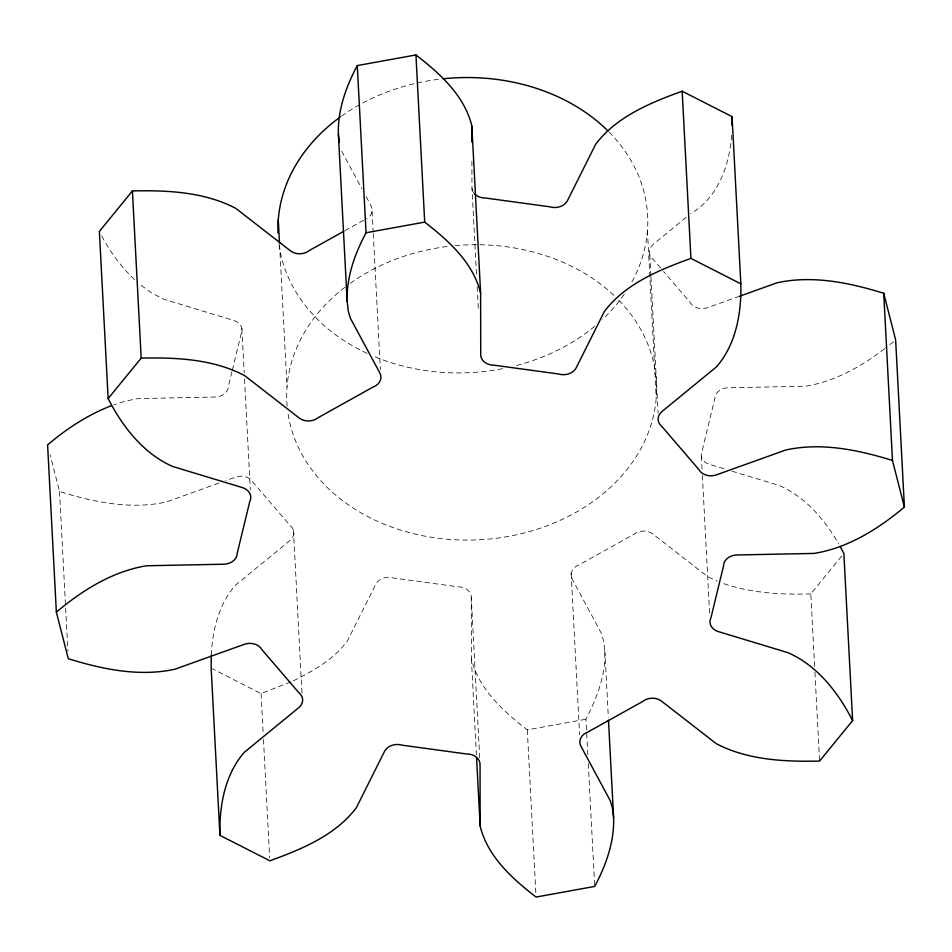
<?xml version="1.0" encoding="UTF-8"?>
<svg xmlns="http://www.w3.org/2000/svg" width="952" height="952" viewBox="0 0 952 952"><rect width="100%" height="100%" fill="white"/><g stroke="black" fill="none" stroke-linecap="round" stroke-linejoin="round"><path stroke-width="0.71" stroke-dasharray="4.76 3.57" d="M211.285 655.143C212.415 630.355 218.746 604.199 235.501 585.159L289.943 540.534A13.435 10.71 -3 0 0 289.967 525.373L253.149 482.474A13.435 10.71 -3 0 0 235.525 477.154L225.838 480.629M731.683 135.196C729.422 165.243 718.236 197.611 690.724 213.605M231.967 371.661L228.468 386.06A13.435 10.71 -3 0 1 215.021 397.032L137.921 398.579L125.295 401.125L113.942 404.79M232.312 370.221L241.046 334.212A13.435 10.71 -3 0 0 233.609 320.396L163.815 299.261L151.546 292.895L140.729 285.005M587.812 754.746L585.956 719.236C599.165 693.58 610.863 662.556 601.581 633.711L572.128 578.983A13.435 10.71 -3 0 1 579.232 564.786L633.83 534.346A13.435 10.71 -3 0 1 652.822 534.001L707.407 576.436L717.177 581.196M814.614 666.388L810.818 593.893L843.853 553.421M893.547 341.649L885.872 347.789M686.19 217.318L653.298 244.283A13.435 10.71 -3 0 0 653.274 259.444L662.711 270.439M884.753 348.67C861.405 366.449 834.666 381.633 805.309 386.238L728.209 387.785A13.435 10.71 -3 0 0 714.773 398.757L702.195 450.605A13.435 10.71 -3 0 0 709.633 464.421L724.984 469.062M344.957 230.646L364.009 220.031M293.311 680.835C313.375 670.732 334.33 659.236 347.611 640.517L375.754 584.254A13.435 10.71 -3 0 1 393.224 577.983L457.876 586.801A13.435 10.71 -3 0 1 471.288 597.273L479.737 758.542M290.8 681.941L261.074 693.603L212.475 668.839M218.912 483.104L166.279 501.978C130.757 509.867 93.653 502.109 59.524 491.529L50.135 454.818M739.561 296.239L707.705 307.663A13.435 10.71 -3 0 1 690.093 302.343L663.651 271.534M471.288 597.273L471.383 658.82C478.642 689.153 503.572 711.537 527.301 729.875L585.956 719.236M810.818 593.893C780.557 594.893 749.545 592.965 720.842 582.612M731.969 471.18L779.426 485.556C805.475 496.968 824.872 519.887 838.783 544.056M134.553 279.602C121.154 267.036 110.265 251.982 101.626 235.81M341.649 151.106L361.986 188.889M366.199 196.707L371.101 205.834A13.435 10.71 -3 0 1 366.449 218.9M814.924 672.302L819.577 761.076M701.35 456.127L702.052 469.443M702.362 475.369L709.657 614.445M649.799 254.696L650.882 275.414M650.966 276.889L658.094 413.001M647.443 230.741L656.202 397.924M604.853 650.656L608.34 717.237M588.277 763.623L594.631 884.943M571.152 573.509L579.613 734.777M527.301 729.875L536.059 897.058M471.906 161.162L471.954 187.544L476.607 276.306M477.142 286.671L478.392 310.34M471.383 658.82L476.428 754.995M372.077 211.308L373.172 232.026M373.243 233.502L380.383 369.614M279.59 244.854L287.028 386.893M293.442 530.121L302.117 695.829M241.879 328.678L244.212 373.065M244.521 378.991L250.34 489.947M261.074 693.603L263.168 733.552M263.478 739.466L269.678 857.823M59.524 491.529L67.901 651.323M473.739 192.875A13.435 10.71 -3 0 1 471.954 187.544M618.883 300.285A185.021 147.572 -3 0 1 540.2 528.217A185.021 147.572 -3 0 1 287.801 412.145M287.135 406.207A185.021 147.572 -3 0 1 345.54 286.79M350.253 283.315A185.021 147.572 -3 0 1 449.201 246.27M455.068 245.664A185.021 147.572 -3 0 1 478.57 244.735M480.022 244.747A185.021 147.572 -3 0 1 614.599 296.036M609.066 132.03A185.021 147.572 -3 0 1 630.557 284.267M624.238 294.263A185.021 147.572 -3 0 1 602.414 319.444M594.714 326.238A185.021 147.572 -3 0 1 514.354 366.056M502.644 368.662A185.021 147.572 -3 0 1 373.672 356.262M367.115 353.37A185.021 147.572 -3 0 1 279.043 244.961M341.494 116.132A185.021 147.572 -3 0 1 440.443 79.087"/><path stroke-width="1.43" d="M211.285 655.143L211.165 668.173L219.924 835.356L269.832 860.786C301.475 849.339 335.497 835.404 356.369 807.701L384.513 751.437A13.435 10.71 -3 0 1 401.982 745.166L466.635 753.984A13.435 10.71 -3 0 1 480.046 764.456L480.153 826.015C487.412 856.348 512.331 878.72 536.059 897.058L594.714 886.419C605.924 865.404 614.373 841.973 613.623 817.851L608.495 720.2M732.076 125.557L732.076 116.644L682.168 91.213C650.525 102.661 616.503 116.596 595.631 144.299L567.487 200.563A13.435 10.71 -3 0 1 550.018 206.834L485.365 198.016A13.435 10.71 -3 0 1 474.489 193.78M613.623 817.851L612.469 808.046L610.351 800.894L580.898 746.166A13.435 10.71 -3 0 1 587.991 731.969L642.6 701.529A13.435 10.71 -3 0 1 661.581 701.184L716.178 743.619C747.689 760.148 784.698 761.838 819.577 761.076L852.623 720.604C838.343 692.711 817.518 665.71 788.185 652.739L718.391 631.604A13.435 10.71 -3 0 1 710.954 617.788L723.532 565.94A13.435 10.71 -3 0 1 736.979 554.968L814.079 553.421C848.089 547.959 878.434 528.895 904.4 507.071L892.476 460.47C858.347 449.891 821.243 442.133 785.721 450.022L716.475 474.846A13.435 10.71 -3 0 1 698.851 469.526L662.033 426.627A13.435 10.71 -3 0 1 662.057 411.466L716.499 366.841C736.098 344.338 741.548 312.827 740.834 283.827L690.926 258.397C659.296 269.844 625.262 283.779 604.389 311.482L576.246 367.746A13.435 10.71 -3 0 1 558.776 374.017L494.124 365.199A13.435 10.71 -3 0 1 480.712 354.727L480.617 293.18L471.847 125.985C464.588 95.652 439.669 73.28 415.941 54.942L357.286 65.581C346.076 86.596 337.627 110.027 338.377 134.149L347.147 301.344L348.289 311.137L350.419 318.289L379.872 373.017A13.435 10.71 -3 0 1 372.767 387.214L318.17 417.654A13.435 10.71 -3 0 1 299.178 417.999L244.593 375.564C213.07 359.035 176.06 357.345 141.182 358.107L108.147 398.579C122.415 426.472 143.24 453.473 172.574 466.444L242.367 487.579A13.435 10.71 -3 0 1 249.805 501.395L237.226 553.243A13.435 10.71 -3 0 1 223.791 564.215L146.691 565.762C112.681 571.224 82.336 590.288 56.358 612.112L68.282 658.713C102.411 669.292 139.516 677.051 175.037 669.173L244.295 644.337A13.435 10.71 -3 0 1 261.907 649.657L298.726 692.556A13.435 10.71 -3 0 1 298.702 707.717L244.259 752.342C224.66 774.845 219.222 806.356 219.924 835.356M357.286 65.581L366.044 232.764C354.834 253.779 346.385 277.21 347.147 301.344M343.696 231.36L309.4 250.471A13.435 10.71 -3 0 1 290.42 250.816L235.822 208.381C204.311 191.852 167.302 190.162 132.423 190.924L99.377 231.395L108.147 398.579M111.467 405.659C88.012 414.751 66.64 428.602 47.6 444.929L56.358 612.112M739.561 296.239L776.963 282.827C812.484 274.95 849.589 282.708 883.718 293.287L895.642 339.888L904.4 507.071M366.044 232.764L424.699 222.125C448.428 240.463 473.358 262.847 480.617 293.18M840.199 546.531L843.853 553.421L852.623 720.604M339.293 142.491L338.377 134.149M883.718 293.287L892.476 460.47M732.076 116.644L740.834 283.827M682.168 91.213L690.926 258.397M476.583 757.947L480.153 826.015M415.941 54.942L424.699 222.125M278.27 219.71L279.507 243.379M132.423 190.924L141.182 358.107M471.847 125.985L471.871 142.11M278.008 233.05A185.021 147.572 -3 0 1 340.328 116.965M443.37 78.766A185.021 147.572 -3 0 1 607.995 130.959"/></g></svg>
